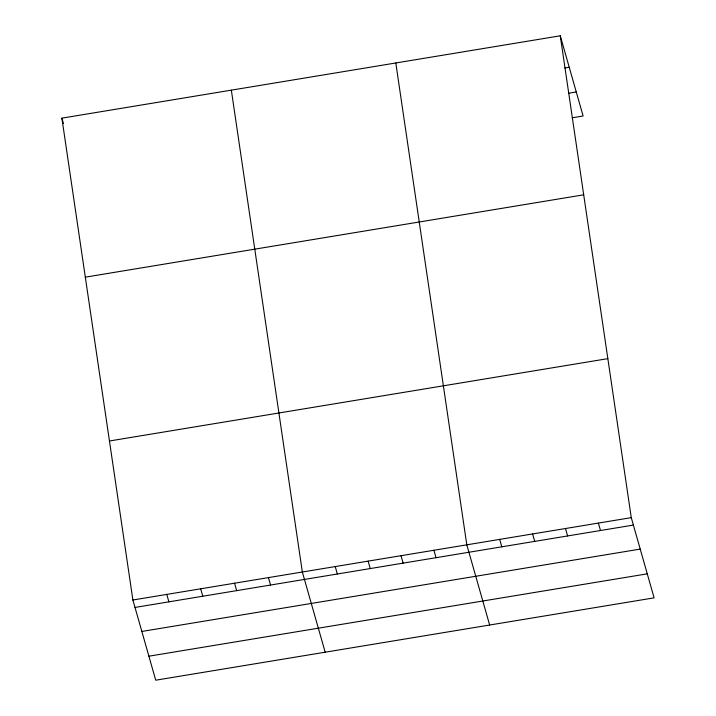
<?xml version="1.0" encoding="UTF-8"?>
<svg xmlns="http://www.w3.org/2000/svg" width="716" height="716" viewBox="0 0 716 716"><rect width="100%" height="100%" fill="white"/><g stroke="black" fill="none" stroke-linecap="round" stroke-linejoin="round"><path stroke-width="1.07" d="M560.27 35.8L631.27 517.65L654.111 597.851L155.73 680.2L132.89 600.008L61.889 118.149L560.27 35.8L583.11 115.992L572.147 117.809M564.843 67.966L569.229 67.241M568.593 93.25L576.273 91.979M85.311 277.164L583.701 194.815M109.459 440.993L607.839 358.644M132.89 600.008L631.27 517.65M135.002 607.437L633.383 525.079M141.84 631.449L640.229 549.091M148.892 656.187L647.273 573.838M598.379 523.092L600.491 530.511M565.488 528.524L567.6 535.953M532.588 533.957L534.709 541.385M499.696 539.399L501.809 546.818M489.646 625.023L466.805 544.831L395.805 62.972M433.914 550.264L436.026 557.692M401.014 555.697L403.135 563.125M368.122 561.138L370.244 568.558M335.231 566.571L337.343 573.999M325.18 652.204L302.34 572.003L231.34 90.153M268.446 577.606L270.559 585.035M234.562 583.209L236.674 590.628M200.668 588.803L202.78 596.231M61.889 118.149L63.393 123.456M166.774 594.405L168.895 601.834"/></g></svg>
